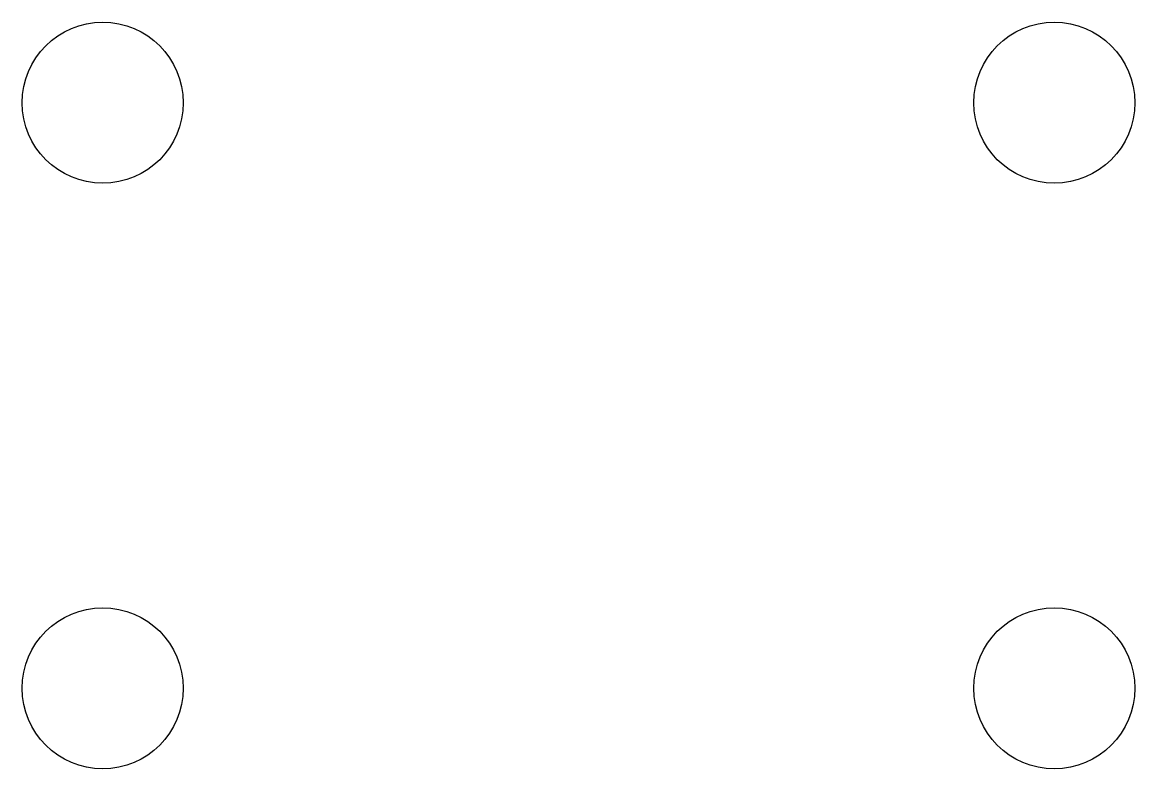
# Model space of a CAD drawing. Extents: x -760 to 760, y -510 to 510.
import ezdxf

# ---------------------------------------------------------------- set-up
doc = ezdxf.new("R2010")
doc.units = 13

msp = doc.modelspace()

# ---------------------------------------------------------------- linework, layer by layer
at = {"layer": 'TOP'}
for centre in [(-650, 400), (650, 400), (-650, -400), (650, -400)]:
    msp.add_circle(centre, 110, dxfattribs=at)

doc.saveas('drawing.dxf')
